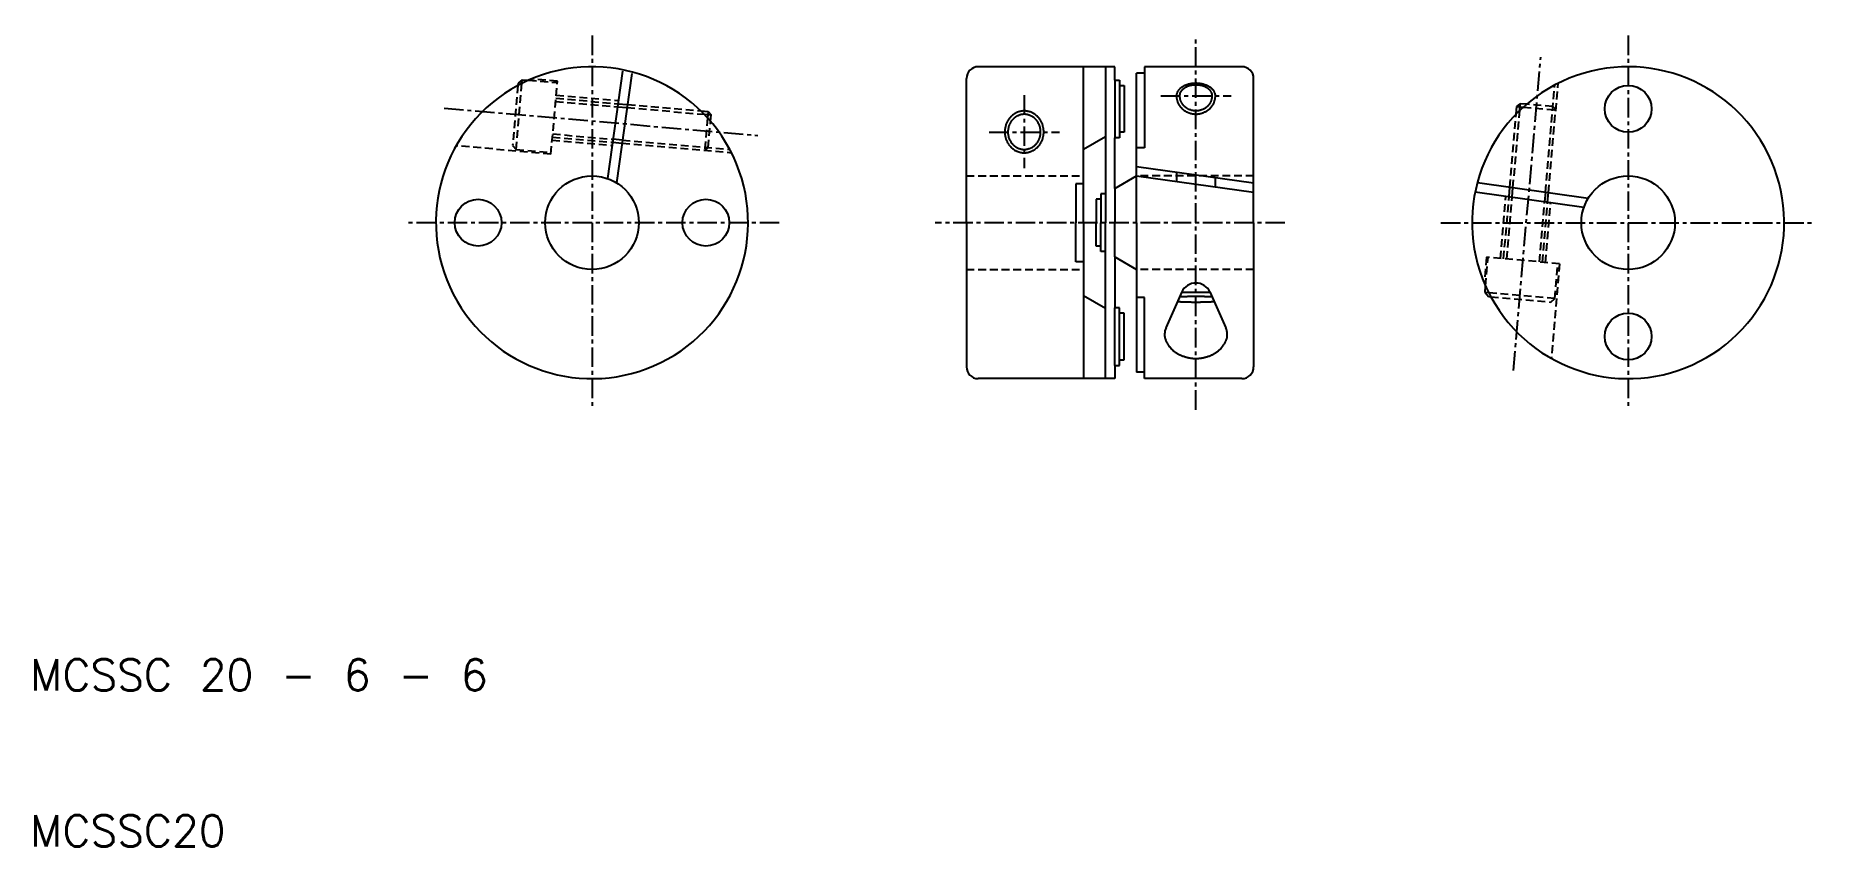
# Model space of a CAD drawing. Extents: x 10 to 124, y 10 to 62.
import ezdxf

# ---------------------------------------------------------------- set-up
doc = ezdxf.new("R2010")
doc.units = 0
doc.linetypes.add('CENTER', pattern=[2, 1.25, -0.25, 0.25, -0.25])
doc.linetypes.add('DASHED', pattern=[0.75, 0.5, -0.25])
doc.layers.get('0').update_dxf_attribs({"linetype": 'CONTINUOUS'})
doc.layers.add('CENTER', color=1, linetype='CENTER')
doc.styles.get("Standard").update_dxf_attribs({"font": 'txt.shx', "width": 0.7, "bigfont": 'bigfont.shx'})

msp = doc.modelspace()

# ---------------------------------------------------------------- linework, layer by layer
at = {"color": 7, "linetype": 'CONTINUOUS'}
for p, q in [((47.95, 59.71), (46.99, 52.83)), ((48.55, 59.56), (47.57, 52.56)), ((78.9, 60), (70.75, 60)), ((77.5, 54.66), (77.5, 60)), ((78.9, 60), (78.9, 50)), ((79.5, 60), (78.9, 60)), ((79.5, 59.15), (79.5, 60)), ((80.9, 53.01), (80.9, 59.58)), ((81.4, 59.58), (80.9, 59.58)), ((87.65, 60), (81.4, 60)), ((81.4, 60), (81.4, 59.58)), ((81.4, 59.58), (81.4, 54.8)), ((41.26, 58.95), (41.25, 58.8)), ((41.53, 59.17), (41.26, 58.95)), ((41.51, 58.95), (41.53, 59.17)), ((41.53, 59.17), (41.94, 59.14)), ((70, 50), (70, 59.25)), ((79.5, 59.15), (79.5, 55.45)), ((79.5, 59.15), (79.8, 59.15)), ((79.8, 59.15), (79.8, 58.8)), ((79.8, 58.8), (80.1, 58.8)), ((79.8, 58.8), (79.8, 55.8)), ((80.1, 58.8), (80.1, 55.8)), ((88.4, 50), (88.4, 59.25)), ((47.66, 57.63), (48.28, 57.58)), ((52.97, 57.17), (53.45, 57.13)), ((53.45, 57.13), (53.41, 56.71)), ((53.45, 57.13), (53.63, 56.91)), ((105.23, 56.97), (105.27, 57.45)), ((105.27, 57.45), (105.49, 57.63)), ((105.27, 57.45), (105.69, 57.41)), ((105.9, 57.6), (105.49, 57.63)), ((53.6, 56.5), (53.63, 56.91)), ((47.31, 55.16), (47.93, 55.1)), ((78.9, 55.5), (77.5, 54.69)), ((79.8, 55.45), (79.5, 55.45)), ((79.5, 52.2), (79.5, 55.45)), ((79.8, 55.8), (79.8, 55.45)), ((80.1, 55.8), (79.8, 55.8)), ((81.4, 54.8), (80.9, 54.8)), ((77.5, 50), (77.5, 54.66)), ((80.9, 53.61), (88.4, 52.55)), ((77, 52.5), (77, 50)), ((77.5, 52.5), (77, 52.5)), ((79.5, 52.2), (80.9, 53.01)), ((80.9, 53.01), (88.4, 51.95)), ((80.9, 50), (80.9, 53.01)), ((83.45, 53.25), (83.45, 52.65)), ((85.95, 52.3), (85.95, 52.9)), ((102.74, 52.57), (109.84, 51.57)), ((78.3, 51.5), (78.3, 50)), ((78.6, 51.5), (78.3, 51.5)), ((78.6, 51.85), (78.6, 50)), ((78.9, 51.85), (78.6, 51.85)), ((79.5, 52.2), (79.5, 50)), ((102.6, 51.97), (109.57, 50.99)), ((104.77, 51.66), (104.82, 52.28)), ((107.24, 51.31), (107.3, 51.93)), ((70, 50), (70, 40.75)), ((77, 47.5), (77, 50)), ((77.5, 50), (77.5, 45.34)), ((78.3, 48.5), (78.3, 50)), ((78.6, 48.15), (78.6, 50)), ((78.9, 40), (78.9, 50)), ((79.5, 47.8), (79.5, 50)), ((80.9, 50), (80.9, 46.99)), ((88.4, 50), (88.4, 40.75)), ((78.6, 48.5), (78.3, 48.5)), ((78.9, 48.15), (78.6, 48.15)), ((77.5, 47.5), (77, 47.5)), ((79.5, 47.8), (80.9, 46.99)), ((79.5, 47.8), (79.5, 44.55)), ((80.9, 46.99), (80.9, 40.42)), ((103.23, 45.53), (103.26, 45.94)), ((77.5, 45.34), (77.5, 40)), ((78.9, 44.5), (77.5, 45.31)), ((79.5, 40.85), (79.5, 44.55)), ((79.8, 44.55), (79.5, 44.55)), ((79.8, 44.2), (79.8, 44.55)), ((81.4, 45.2), (80.9, 45.2)), ((81.4, 40.42), (81.4, 45.2)), ((83.8, 45.56), (82.78, 43.26)), ((85.6, 45.56), (86.62, 43.26)), ((103.45, 45.51), (103.23, 45.53)), ((103.23, 45.53), (103.45, 45.26)), ((103.45, 45.26), (103.6, 45.25)), ((79.8, 41.2), (79.8, 44.2)), ((80.1, 44.2), (79.8, 44.2)), ((80.1, 41.2), (80.1, 44.2)), ((79.8, 40.85), (79.8, 41.2)), ((79.8, 41.2), (80.1, 41.2)), ((78.9, 40), (70.75, 40)), ((79.5, 40), (78.9, 40)), ((79.5, 40.85), (79.5, 40)), ((79.5, 40.85), (79.8, 40.85)), ((81.4, 40.42), (80.9, 40.42)), ((81.4, 40), (81.4, 40.42)), ((87.65, 40), (81.4, 40))]:
    msp.add_line(p, q, dxfattribs=at)
at = {"color": 3, "linetype": 'DASHED'}
for p, q in [((41.25, 58.8), (40.91, 54.96)), ((41.14, 54.69), (41.51, 58.95)), ((41.94, 59.14), (43.77, 58.98)), ((43.78, 59.08), (42.13, 59.22)), ((43.37, 54.4), (43.78, 59.08)), ((43.7, 58.18), (47.69, 57.83)), ((107.1, 51.95), (107.7, 58.83)), ((107.3, 51.93), (107.91, 58.94)), ((43.67, 57.78), (47.64, 57.44)), ((43.69, 57.98), (47.66, 57.63)), ((48.25, 57.38), (53.19, 56.95)), ((48.28, 57.58), (52.97, 57.17)), ((105.02, 52.25), (105.45, 57.19)), ((105.69, 57.41), (107.76, 57.23)), ((107.58, 57.45), (105.9, 57.6)), ((107.58, 57.45), (107.76, 57.23)), ((53.41, 56.71), (53.23, 54.64)), ((53.45, 54.82), (53.6, 56.5)), ((104.82, 52.28), (105.23, 56.97)), ((43.37, 54.4), (37.3, 54.93)), ((40.91, 54.96), (41.14, 54.69)), ((43.45, 55.29), (47.29, 54.96)), ((43.47, 55.49), (47.31, 55.16)), ((43.49, 55.69), (47.34, 55.35)), ((47.93, 55.1), (54.94, 54.49)), ((47.95, 55.3), (54.83, 54.7)), ((53.45, 54.82), (53.23, 54.64)), ((41.14, 54.69), (43.38, 54.5)), ((70, 53), (77.5, 53)), ((88.4, 53), (80.9, 53)), ((104.22, 47.7), (104.57, 51.69)), ((104.42, 47.69), (104.77, 51.66)), ((104.62, 47.67), (104.96, 51.64)), ((106.71, 47.49), (107.05, 51.34)), ((106.91, 47.47), (107.24, 51.31)), ((107.11, 47.45), (107.44, 51.29)), ((70, 47), (77.5, 47)), ((88.4, 47), (80.9, 47)), ((103.32, 47.78), (103.18, 46.13)), ((103.26, 45.94), (103.42, 47.77)), ((108, 47.37), (103.32, 47.78)), ((108, 47.37), (107.47, 41.3)), ((107.71, 45.14), (107.9, 47.38)), ((107.71, 45.14), (103.45, 45.51)), ((103.6, 45.25), (107.44, 44.91)), ((107.44, 44.91), (107.71, 45.14))]:
    msp.add_line(p, q, dxfattribs=at)
at = {"color": 3, "linetype": 'CONTINUOUS'}
for p, q in [((47.64, 57.44), (48.25, 57.38)), ((105.45, 57.19), (105.49, 57.63)), ((53.19, 56.95), (53.63, 56.91)), ((47.95, 55.3), (47.34, 55.35)), ((104.96, 51.64), (105.02, 52.25)), ((107.1, 51.95), (107.05, 51.34))]:
    msp.add_line(p, q, dxfattribs=at)
for points in [[(85.95, 58.14, 0), (85.95, 58.16, 0), (85.95, 58.18, 0), (85.95, 58.2, 0), (85.94, 58.22, 0), (85.94, 58.23, 0), (85.94, 58.25, 0), (85.93, 58.27, 0), (85.93, 58.29, 0), (85.92, 58.31, 0), (85.91, 58.33, 0), (85.9, 58.35, 0), (85.9, 58.37, 0), (85.89, 58.39, 0), (85.88, 58.41, 0), (85.87, 58.42, 0), (85.86, 58.44, 0), (85.84, 58.46, 0), (85.83, 58.48, 0), (85.82, 58.5, 0), (85.8, 58.51, 0), (85.79, 58.53, 0), (85.77, 58.55, 0), (85.76, 58.56, 0), (85.74, 58.58, 0), (85.72, 58.6, 0), (85.7, 58.61, 0), (85.69, 58.63, 0), (85.67, 58.64, 0), (85.65, 58.66, 0), (85.63, 58.67, 0), (85.61, 58.69, 0), (85.58, 58.7, 0), (85.56, 58.72, 0), (85.54, 58.73, 0), (85.52, 58.74, 0), (85.49, 58.75, 0), (85.47, 58.77, 0), (85.44, 58.78, 0), (85.42, 58.79, 0), (85.39, 58.8, 0), (85.37, 58.81, 0), (85.34, 58.82, 0), (85.32, 58.83, 0), (85.29, 58.84, 0), (85.26, 58.85, 0), (85.23, 58.86, 0), (85.21, 58.87, 0), (85.18, 58.88, 0), (85.15, 58.88, 0), (85.12, 58.89, 0), (85.09, 58.9, 0), (85.06, 58.9, 0), (85.03, 58.91, 0), (85, 58.91, 0), (84.97, 58.92, 0), (84.94, 58.92, 0), (84.91, 58.92, 0), (84.88, 58.93, 0), (84.85, 58.93, 0), (84.82, 58.93, 0), (84.79, 58.93, 0), (84.76, 58.94, 0), (84.73, 58.94, 0), (84.7, 58.94, 0), (84.67, 58.94, 0), (84.64, 58.94, 0), (84.61, 58.93, 0), (84.58, 58.93, 0), (84.55, 58.93, 0), (84.52, 58.93, 0), (84.49, 58.92, 0), (84.46, 58.92, 0), (84.43, 58.92, 0), (84.4, 58.91, 0), (84.37, 58.91, 0), (84.34, 58.9, 0), (84.31, 58.9, 0), (84.28, 58.89, 0), (84.25, 58.88, 0), (84.22, 58.88, 0), (84.19, 58.87, 0), (84.17, 58.86, 0), (84.14, 58.85, 0), (84.11, 58.84, 0), (84.08, 58.83, 0), (84.06, 58.82, 0), (84.03, 58.81, 0), (84.01, 58.8, 0), (83.98, 58.79, 0), (83.95, 58.78, 0), (83.93, 58.77, 0), (83.91, 58.75, 0), (83.88, 58.74, 0), (83.86, 58.73, 0), (83.84, 58.72, 0), (83.82, 58.7, 0), (83.8, 58.69, 0), (83.77, 58.67, 0), (83.75, 58.66, 0), (83.73, 58.64, 0), (83.71, 58.63, 0), (83.7, 58.61, 0), (83.68, 58.6, 0), (83.66, 58.58, 0), (83.64, 58.56, 0), (83.63, 58.55, 0), (83.61, 58.53, 0), (83.6, 58.51, 0), (83.58, 58.5, 0), (83.57, 58.48, 0), (83.56, 58.46, 0), (83.55, 58.44, 0), (83.53, 58.42, 0), (83.52, 58.41, 0), (83.51, 58.39, 0), (83.5, 58.37, 0), (83.5, 58.35, 0), (83.49, 58.33, 0), (83.48, 58.31, 0), (83.47, 58.29, 0), (83.47, 58.27, 0), (83.46, 58.25, 0), (83.46, 58.23, 0), (83.46, 58.22, 0), (83.45, 58.2, 0), (83.45, 58.18, 0), (83.45, 58.16, 0), (83.45, 58.14, 0)], [(74.95, 55.81, 0), (74.95, 55.85, 0), (74.95, 55.88, 0), (74.95, 55.91, 0), (74.94, 55.95, 0), (74.94, 55.98, 0), (74.94, 56.01, 0), (74.93, 56.04, 0), (74.93, 56.08, 0), (74.92, 56.11, 0), (74.91, 56.14, 0), (74.9, 56.17, 0), (74.9, 56.21, 0), (74.89, 56.24, 0), (74.88, 56.27, 0), (74.87, 56.3, 0), (74.86, 56.33, 0), (74.84, 56.36, 0), (74.83, 56.39, 0), (74.82, 56.42, 0), (74.8, 56.45, 0), (74.79, 56.48, 0), (74.77, 56.51, 0), (74.76, 56.54, 0), (74.74, 56.57, 0), (74.72, 56.59, 0), (74.7, 56.62, 0), (74.69, 56.65, 0), (74.67, 56.67, 0), (74.65, 56.7, 0), (74.63, 56.72, 0), (74.61, 56.75, 0), (74.58, 56.77, 0), (74.56, 56.8, 0), (74.54, 56.82, 0), (74.52, 56.84, 0), (74.49, 56.86, 0), (74.47, 56.88, 0), (74.44, 56.9, 0), (74.42, 56.92, 0), (74.39, 56.94, 0), (74.37, 56.96, 0), (74.34, 56.98, 0), (74.32, 56.99, 0), (74.29, 57.01, 0), (74.26, 57.02, 0), (74.23, 57.04, 0), (74.21, 57.05, 0), (74.18, 57.07, 0), (74.15, 57.08, 0), (74.12, 57.09, 0), (74.09, 57.1, 0), (74.06, 57.11, 0), (74.03, 57.12, 0), (74, 57.13, 0), (73.97, 57.14, 0), (73.94, 57.14, 0), (73.91, 57.15, 0), (73.88, 57.16, 0), (73.85, 57.16, 0), (73.82, 57.16, 0), (73.79, 57.17, 0), (73.76, 57.17, 0), (73.73, 57.17, 0), (73.7, 57.17, 0), (73.67, 57.17, 0), (73.64, 57.17, 0), (73.61, 57.17, 0), (73.58, 57.16, 0), (73.55, 57.16, 0), (73.52, 57.16, 0), (73.49, 57.15, 0), (73.46, 57.14, 0), (73.43, 57.14, 0), (73.4, 57.13, 0), (73.37, 57.12, 0), (73.34, 57.11, 0), (73.31, 57.1, 0), (73.28, 57.09, 0), (73.25, 57.08, 0), (73.22, 57.07, 0), (73.19, 57.05, 0), (73.17, 57.04, 0), (73.14, 57.02, 0), (73.11, 57.01, 0), (73.08, 56.99, 0), (73.06, 56.98, 0), (73.03, 56.96, 0), (73.01, 56.94, 0), (72.98, 56.92, 0), (72.95, 56.9, 0), (72.93, 56.88, 0), (72.91, 56.86, 0), (72.88, 56.84, 0), (72.86, 56.82, 0), (72.84, 56.8, 0), (72.82, 56.77, 0), (72.8, 56.75, 0), (72.77, 56.72, 0), (72.75, 56.7, 0), (72.73, 56.67, 0), (72.71, 56.65, 0), (72.7, 56.62, 0), (72.68, 56.59, 0), (72.66, 56.57, 0), (72.64, 56.54, 0), (72.63, 56.51, 0), (72.61, 56.48, 0), (72.6, 56.45, 0), (72.58, 56.42, 0), (72.57, 56.39, 0), (72.56, 56.36, 0), (72.55, 56.33, 0), (72.53, 56.3, 0), (72.52, 56.27, 0), (72.51, 56.24, 0), (72.5, 56.21, 0), (72.5, 56.17, 0), (72.49, 56.14, 0), (72.48, 56.11, 0), (72.47, 56.08, 0), (72.47, 56.04, 0), (72.46, 56.01, 0), (72.46, 55.98, 0), (72.46, 55.95, 0), (72.45, 55.91, 0), (72.45, 55.88, 0), (72.45, 55.85, 0), (72.45, 55.81, 0)], [(83.45, 58.14, 0), (83.45, 58.11, 0), (83.45, 58.08, 0), (83.45, 58.05, 0), (83.46, 58.02, 0), (83.46, 57.99, 0), (83.46, 57.97, 0), (83.47, 57.94, 0), (83.47, 57.91, 0), (83.48, 57.88, 0), (83.49, 57.85, 0), (83.5, 57.83, 0), (83.5, 57.8, 0), (83.51, 57.77, 0), (83.52, 57.74, 0), (83.53, 57.72, 0), (83.55, 57.69, 0), (83.56, 57.66, 0), (83.57, 57.64, 0), (83.58, 57.61, 0), (83.6, 57.59, 0), (83.61, 57.56, 0), (83.63, 57.54, 0), (83.64, 57.51, 0), (83.66, 57.49, 0), (83.68, 57.47, 0), (83.7, 57.44, 0), (83.71, 57.42, 0), (83.73, 57.4, 0), (83.75, 57.38, 0), (83.77, 57.35, 0), (83.8, 57.33, 0), (83.82, 57.31, 0), (83.84, 57.29, 0), (83.86, 57.27, 0), (83.88, 57.25, 0), (83.91, 57.24, 0), (83.93, 57.22, 0), (83.95, 57.2, 0), (83.98, 57.18, 0), (84.01, 57.17, 0), (84.03, 57.15, 0), (84.06, 57.14, 0), (84.08, 57.12, 0), (84.11, 57.11, 0), (84.14, 57.1, 0), (84.17, 57.08, 0), (84.19, 57.07, 0), (84.22, 57.06, 0), (84.25, 57.05, 0), (84.28, 57.04, 0), (84.31, 57.03, 0), (84.34, 57.02, 0), (84.37, 57.01, 0), (84.4, 57.01, 0), (84.43, 57, 0), (84.46, 56.99, 0), (84.49, 56.99, 0), (84.52, 56.98, 0), (84.55, 56.98, 0), (84.58, 56.98, 0), (84.61, 56.97, 0), (84.64, 56.97, 0), (84.67, 56.97, 0), (84.7, 56.97, 0), (84.73, 56.97, 0), (84.76, 56.97, 0), (84.79, 56.97, 0), (84.82, 56.98, 0), (84.85, 56.98, 0), (84.88, 56.98, 0), (84.91, 56.99, 0), (84.94, 56.99, 0), (84.97, 57, 0), (85, 57.01, 0), (85.03, 57.01, 0), (85.06, 57.02, 0), (85.09, 57.03, 0), (85.12, 57.04, 0), (85.15, 57.05, 0), (85.18, 57.06, 0), (85.21, 57.07, 0), (85.23, 57.08, 0), (85.26, 57.1, 0), (85.29, 57.11, 0), (85.32, 57.12, 0), (85.34, 57.14, 0), (85.37, 57.15, 0), (85.39, 57.17, 0), (85.42, 57.18, 0), (85.44, 57.2, 0), (85.47, 57.22, 0), (85.49, 57.24, 0), (85.52, 57.25, 0), (85.54, 57.27, 0), (85.56, 57.29, 0), (85.58, 57.31, 0), (85.61, 57.33, 0), (85.63, 57.35, 0), (85.65, 57.38, 0), (85.67, 57.4, 0), (85.69, 57.42, 0), (85.7, 57.44, 0), (85.72, 57.47, 0), (85.74, 57.49, 0), (85.76, 57.51, 0), (85.77, 57.54, 0), (85.79, 57.56, 0), (85.8, 57.59, 0), (85.82, 57.61, 0), (85.83, 57.64, 0), (85.84, 57.66, 0), (85.86, 57.69, 0), (85.87, 57.72, 0), (85.88, 57.74, 0), (85.89, 57.77, 0), (85.9, 57.8, 0), (85.9, 57.83, 0), (85.91, 57.85, 0), (85.92, 57.88, 0), (85.93, 57.91, 0), (85.93, 57.94, 0), (85.94, 57.97, 0), (85.94, 57.99, 0), (85.94, 58.02, 0), (85.95, 58.05, 0), (85.95, 58.08, 0), (85.95, 58.11, 0), (85.95, 58.14, 0)], [(72.45, 55.81, 0), (72.45, 55.78, 0), (72.45, 55.75, 0), (72.45, 55.72, 0), (72.46, 55.68, 0), (72.46, 55.65, 0), (72.46, 55.62, 0), (72.47, 55.59, 0), (72.47, 55.55, 0), (72.48, 55.52, 0), (72.49, 55.49, 0), (72.5, 55.46, 0), (72.5, 55.43, 0), (72.51, 55.4, 0), (72.52, 55.37, 0), (72.53, 55.34, 0), (72.55, 55.31, 0), (72.56, 55.28, 0), (72.57, 55.25, 0), (72.58, 55.22, 0), (72.6, 55.19, 0), (72.61, 55.16, 0), (72.63, 55.13, 0), (72.64, 55.1, 0), (72.66, 55.08, 0), (72.68, 55.05, 0), (72.7, 55.02, 0), (72.71, 55, 0), (72.73, 54.97, 0), (72.75, 54.95, 0), (72.77, 54.92, 0), (72.8, 54.9, 0), (72.82, 54.88, 0), (72.84, 54.85, 0), (72.86, 54.83, 0), (72.88, 54.81, 0), (72.91, 54.79, 0), (72.93, 54.77, 0), (72.95, 54.75, 0), (72.98, 54.73, 0), (73.01, 54.71, 0), (73.03, 54.69, 0), (73.06, 54.68, 0), (73.08, 54.66, 0), (73.11, 54.64, 0), (73.14, 54.63, 0), (73.17, 54.62, 0), (73.19, 54.6, 0), (73.22, 54.59, 0), (73.25, 54.58, 0), (73.28, 54.57, 0), (73.31, 54.56, 0), (73.34, 54.55, 0), (73.37, 54.54, 0), (73.4, 54.53, 0), (73.43, 54.52, 0), (73.46, 54.51, 0), (73.49, 54.51, 0), (73.52, 54.5, 0), (73.55, 54.5, 0), (73.58, 54.49, 0), (73.61, 54.49, 0), (73.64, 54.49, 0), (73.67, 54.49, 0), (73.7, 54.49, 0), (73.73, 54.49, 0), (73.76, 54.49, 0), (73.79, 54.49, 0), (73.82, 54.49, 0), (73.85, 54.5, 0), (73.88, 54.5, 0), (73.91, 54.51, 0), (73.94, 54.51, 0), (73.97, 54.52, 0), (74, 54.53, 0), (74.03, 54.54, 0), (74.06, 54.55, 0), (74.09, 54.56, 0), (74.12, 54.57, 0), (74.15, 54.58, 0), (74.18, 54.59, 0), (74.21, 54.6, 0), (74.23, 54.62, 0), (74.26, 54.63, 0), (74.29, 54.64, 0), (74.32, 54.66, 0), (74.34, 54.68, 0), (74.37, 54.69, 0), (74.39, 54.71, 0), (74.42, 54.73, 0), (74.44, 54.75, 0), (74.47, 54.77, 0), (74.49, 54.79, 0), (74.52, 54.81, 0), (74.54, 54.83, 0), (74.56, 54.85, 0), (74.58, 54.88, 0), (74.61, 54.9, 0), (74.63, 54.92, 0), (74.65, 54.95, 0), (74.67, 54.97, 0), (74.69, 55, 0), (74.7, 55.02, 0), (74.72, 55.05, 0), (74.74, 55.08, 0), (74.76, 55.1, 0), (74.77, 55.13, 0), (74.79, 55.16, 0), (74.8, 55.19, 0), (74.82, 55.22, 0), (74.83, 55.25, 0), (74.84, 55.28, 0), (74.86, 55.31, 0), (74.87, 55.34, 0), (74.88, 55.37, 0), (74.89, 55.4, 0), (74.9, 55.43, 0), (74.9, 55.46, 0), (74.91, 55.49, 0), (74.92, 55.52, 0), (74.93, 55.55, 0), (74.93, 55.59, 0), (74.94, 55.62, 0), (74.94, 55.65, 0), (74.94, 55.68, 0), (74.95, 55.72, 0), (74.95, 55.75, 0), (74.95, 55.78, 0), (74.95, 55.81, 0)]]:
    msp.add_polyline3d(points, dxfattribs=at)
at = {"color": 7, "linetype": 'CONTINUOUS'}
for points in [[(85.75, 58.14, 0), (85.75, 58.15, 0), (85.75, 58.17, 0), (85.75, 58.19, 0), (85.75, 58.2, 0), (85.74, 58.22, 0), (85.74, 58.24, 0), (85.74, 58.26, 0), (85.73, 58.27, 0), (85.72, 58.29, 0), (85.72, 58.3, 0), (85.71, 58.32, 0), (85.7, 58.34, 0), (85.7, 58.35, 0), (85.69, 58.37, 0), (85.68, 58.39, 0), (85.67, 58.4, 0), (85.66, 58.42, 0), (85.65, 58.43, 0), (85.64, 58.45, 0), (85.63, 58.46, 0), (85.61, 58.48, 0), (85.6, 58.49, 0), (85.59, 58.51, 0), (85.57, 58.52, 0), (85.56, 58.53, 0), (85.54, 58.55, 0), (85.53, 58.56, 0), (85.51, 58.58, 0), (85.5, 58.59, 0), (85.48, 58.6, 0), (85.46, 58.61, 0), (85.44, 58.63, 0), (85.42, 58.64, 0), (85.4, 58.65, 0), (85.39, 58.66, 0), (85.37, 58.67, 0), (85.35, 58.68, 0), (85.32, 58.69, 0), (85.31, 58.7, 0), (85.28, 58.71, 0), (85.26, 58.72, 0), (85.24, 58.73, 0), (85.22, 58.74, 0), (85.19, 58.75, 0), (85.17, 58.75, 0), (85.15, 58.76, 0), (85.13, 58.77, 0), (85.1, 58.77, 0), (85.08, 58.78, 0), (85.05, 58.79, 0), (85.03, 58.79, 0), (85, 58.8, 0), (84.98, 58.8, 0), (84.95, 58.81, 0), (84.93, 58.81, 0), (84.9, 58.81, 0), (84.88, 58.82, 0), (84.85, 58.82, 0), (84.83, 58.82, 0), (84.8, 58.82, 0), (84.78, 58.83, 0), (84.75, 58.83, 0), (84.73, 58.83, 0), (84.7, 58.83, 0), (84.67, 58.83, 0), (84.65, 58.83, 0), (84.62, 58.83, 0), (84.6, 58.82, 0), (84.57, 58.82, 0), (84.55, 58.82, 0), (84.52, 58.82, 0), (84.5, 58.81, 0), (84.47, 58.81, 0), (84.44, 58.81, 0), (84.42, 58.8, 0), (84.39, 58.8, 0), (84.37, 58.79, 0), (84.35, 58.79, 0), (84.32, 58.78, 0), (84.3, 58.77, 0), (84.27, 58.77, 0), (84.25, 58.76, 0), (84.23, 58.75, 0), (84.2, 58.75, 0), (84.18, 58.74, 0), (84.16, 58.73, 0), (84.14, 58.72, 0), (84.12, 58.71, 0), (84.1, 58.7, 0), (84.07, 58.69, 0), (84.05, 58.68, 0), (84.03, 58.67, 0), (84.01, 58.66, 0), (84, 58.65, 0), (83.98, 58.64, 0), (83.96, 58.63, 0), (83.94, 58.61, 0), (83.92, 58.6, 0), (83.9, 58.59, 0), (83.89, 58.58, 0), (83.87, 58.56, 0), (83.86, 58.55, 0), (83.84, 58.53, 0), (83.83, 58.52, 0), (83.81, 58.51, 0), (83.8, 58.49, 0), (83.79, 58.48, 0), (83.77, 58.46, 0), (83.76, 58.45, 0), (83.75, 58.43, 0), (83.74, 58.42, 0), (83.73, 58.4, 0), (83.72, 58.39, 0), (83.71, 58.37, 0), (83.7, 58.35, 0), (83.69, 58.34, 0), (83.69, 58.32, 0), (83.68, 58.3, 0), (83.68, 58.29, 0), (83.67, 58.27, 0), (83.67, 58.26, 0), (83.66, 58.24, 0), (83.66, 58.22, 0), (83.65, 58.2, 0), (83.65, 58.19, 0), (83.65, 58.17, 0), (83.65, 58.15, 0), (83.65, 58.14, 0)], [(83.65, 58.14, 0), (83.65, 58.11, 0), (83.65, 58.09, 0), (83.65, 58.07, 0), (83.65, 58.04, 0), (83.66, 58.02, 0), (83.66, 58, 0), (83.67, 57.98, 0), (83.67, 57.95, 0), (83.68, 57.93, 0), (83.68, 57.91, 0), (83.69, 57.88, 0), (83.69, 57.86, 0), (83.7, 57.84, 0), (83.71, 57.82, 0), (83.72, 57.8, 0), (83.73, 57.77, 0), (83.74, 57.75, 0), (83.75, 57.73, 0), (83.76, 57.71, 0), (83.77, 57.69, 0), (83.79, 57.67, 0), (83.8, 57.65, 0), (83.81, 57.63, 0), (83.83, 57.61, 0), (83.84, 57.59, 0), (83.86, 57.57, 0), (83.87, 57.55, 0), (83.89, 57.54, 0), (83.9, 57.52, 0), (83.92, 57.5, 0), (83.94, 57.48, 0), (83.96, 57.47, 0), (83.98, 57.45, 0), (84, 57.44, 0), (84.01, 57.42, 0), (84.03, 57.41, 0), (84.05, 57.39, 0), (84.07, 57.38, 0), (84.1, 57.36, 0), (84.12, 57.35, 0), (84.14, 57.34, 0), (84.16, 57.33, 0), (84.18, 57.31, 0), (84.2, 57.3, 0), (84.23, 57.29, 0), (84.25, 57.28, 0), (84.27, 57.27, 0), (84.3, 57.26, 0), (84.32, 57.25, 0), (84.35, 57.25, 0), (84.37, 57.24, 0), (84.39, 57.23, 0), (84.42, 57.22, 0), (84.44, 57.22, 0), (84.47, 57.21, 0), (84.5, 57.21, 0), (84.52, 57.2, 0), (84.55, 57.2, 0), (84.57, 57.2, 0), (84.6, 57.19, 0), (84.62, 57.19, 0), (84.65, 57.19, 0), (84.67, 57.19, 0), (84.7, 57.19, 0), (84.73, 57.19, 0), (84.75, 57.19, 0), (84.78, 57.19, 0), (84.8, 57.19, 0), (84.83, 57.2, 0), (84.85, 57.2, 0), (84.88, 57.2, 0), (84.9, 57.21, 0), (84.93, 57.21, 0), (84.95, 57.22, 0), (84.98, 57.22, 0), (85, 57.23, 0), (85.03, 57.24, 0), (85.05, 57.25, 0), (85.08, 57.25, 0), (85.1, 57.26, 0), (85.13, 57.27, 0), (85.15, 57.28, 0), (85.17, 57.29, 0), (85.19, 57.3, 0), (85.22, 57.31, 0), (85.24, 57.33, 0), (85.26, 57.34, 0), (85.28, 57.35, 0), (85.31, 57.36, 0), (85.32, 57.38, 0), (85.35, 57.39, 0), (85.37, 57.41, 0), (85.39, 57.42, 0), (85.4, 57.44, 0), (85.42, 57.45, 0), (85.44, 57.47, 0), (85.46, 57.48, 0), (85.48, 57.5, 0), (85.5, 57.52, 0), (85.51, 57.54, 0), (85.53, 57.55, 0), (85.54, 57.57, 0), (85.56, 57.59, 0), (85.57, 57.61, 0), (85.59, 57.63, 0), (85.6, 57.65, 0), (85.61, 57.67, 0), (85.63, 57.69, 0), (85.64, 57.71, 0), (85.65, 57.73, 0), (85.66, 57.75, 0), (85.67, 57.77, 0), (85.68, 57.8, 0), (85.69, 57.82, 0), (85.7, 57.84, 0), (85.7, 57.86, 0), (85.71, 57.88, 0), (85.72, 57.91, 0), (85.72, 57.93, 0), (85.73, 57.95, 0), (85.74, 57.98, 0), (85.74, 58, 0), (85.74, 58.02, 0), (85.75, 58.04, 0), (85.75, 58.07, 0), (85.75, 58.09, 0), (85.75, 58.11, 0), (85.75, 58.14, 0)], [(74.75, 55.81, 0), (74.75, 55.84, 0), (74.75, 55.87, 0), (74.75, 55.9, 0), (74.75, 55.92, 0), (74.74, 55.95, 0), (74.74, 55.98, 0), (74.74, 56.01, 0), (74.73, 56.03, 0), (74.72, 56.06, 0), (74.72, 56.09, 0), (74.71, 56.12, 0), (74.7, 56.14, 0), (74.7, 56.17, 0), (74.69, 56.2, 0), (74.68, 56.22, 0), (74.67, 56.25, 0), (74.66, 56.27, 0), (74.65, 56.3, 0), (74.64, 56.32, 0), (74.63, 56.35, 0), (74.61, 56.37, 0), (74.6, 56.4, 0), (74.59, 56.42, 0), (74.57, 56.44, 0), (74.56, 56.47, 0), (74.54, 56.49, 0), (74.53, 56.51, 0), (74.51, 56.53, 0), (74.5, 56.56, 0), (74.48, 56.58, 0), (74.46, 56.6, 0), (74.44, 56.62, 0), (74.42, 56.64, 0), (74.4, 56.66, 0), (74.39, 56.67, 0), (74.37, 56.69, 0), (74.35, 56.71, 0), (74.33, 56.73, 0), (74.31, 56.74, 0), (74.28, 56.76, 0), (74.26, 56.77, 0), (74.24, 56.79, 0), (74.22, 56.8, 0), (74.19, 56.82, 0), (74.17, 56.83, 0), (74.15, 56.84, 0), (74.13, 56.85, 0), (74.1, 56.86, 0), (74.08, 56.87, 0), (74.05, 56.88, 0), (74.03, 56.89, 0), (74, 56.9, 0), (73.98, 56.91, 0), (73.95, 56.92, 0), (73.93, 56.92, 0), (73.9, 56.93, 0), (73.88, 56.93, 0), (73.85, 56.94, 0), (73.83, 56.94, 0), (73.8, 56.94, 0), (73.78, 56.95, 0), (73.75, 56.95, 0), (73.73, 56.95, 0), (73.7, 56.95, 0), (73.67, 56.95, 0), (73.65, 56.95, 0), (73.62, 56.95, 0), (73.6, 56.94, 0), (73.57, 56.94, 0), (73.55, 56.94, 0), (73.52, 56.93, 0), (73.5, 56.93, 0), (73.47, 56.92, 0), (73.44, 56.92, 0), (73.42, 56.91, 0), (73.39, 56.9, 0), (73.37, 56.89, 0), (73.35, 56.88, 0), (73.32, 56.87, 0), (73.3, 56.86, 0), (73.27, 56.85, 0), (73.25, 56.84, 0), (73.23, 56.83, 0), (73.2, 56.82, 0), (73.18, 56.8, 0), (73.16, 56.79, 0), (73.14, 56.77, 0), (73.12, 56.76, 0), (73.1, 56.74, 0), (73.08, 56.73, 0), (73.05, 56.71, 0), (73.03, 56.69, 0), (73.01, 56.67, 0), (73, 56.66, 0), (72.98, 56.64, 0), (72.96, 56.62, 0), (72.94, 56.6, 0), (72.92, 56.58, 0), (72.9, 56.56, 0), (72.89, 56.53, 0), (72.87, 56.51, 0), (72.86, 56.49, 0), (72.84, 56.47, 0), (72.83, 56.44, 0), (72.81, 56.42, 0), (72.8, 56.4, 0), (72.79, 56.37, 0), (72.77, 56.35, 0), (72.76, 56.32, 0), (72.75, 56.3, 0), (72.74, 56.27, 0), (72.73, 56.25, 0), (72.72, 56.22, 0), (72.71, 56.2, 0), (72.7, 56.17, 0), (72.69, 56.14, 0), (72.69, 56.12, 0), (72.68, 56.09, 0), (72.68, 56.06, 0), (72.67, 56.03, 0), (72.67, 56.01, 0), (72.66, 55.98, 0), (72.66, 55.95, 0), (72.65, 55.92, 0), (72.65, 55.9, 0), (72.65, 55.87, 0), (72.65, 55.84, 0), (72.65, 55.81, 0)], [(72.65, 55.81, 0), (72.65, 55.79, 0), (72.65, 55.76, 0), (72.65, 55.73, 0), (72.65, 55.7, 0), (72.66, 55.68, 0), (72.66, 55.65, 0), (72.67, 55.62, 0), (72.67, 55.6, 0), (72.68, 55.57, 0), (72.68, 55.54, 0), (72.69, 55.52, 0), (72.69, 55.49, 0), (72.7, 55.46, 0), (72.71, 55.44, 0), (72.72, 55.41, 0), (72.73, 55.39, 0), (72.74, 55.36, 0), (72.75, 55.34, 0), (72.76, 55.31, 0), (72.77, 55.29, 0), (72.79, 55.26, 0), (72.8, 55.24, 0), (72.81, 55.22, 0), (72.83, 55.19, 0), (72.84, 55.17, 0), (72.86, 55.15, 0), (72.87, 55.13, 0), (72.89, 55.11, 0), (72.9, 55.09, 0), (72.92, 55.06, 0), (72.94, 55.04, 0), (72.96, 55.02, 0), (72.98, 55.01, 0), (73, 54.99, 0), (73.01, 54.97, 0), (73.03, 54.95, 0), (73.05, 54.93, 0), (73.08, 54.92, 0), (73.1, 54.9, 0), (73.12, 54.89, 0), (73.14, 54.87, 0), (73.16, 54.86, 0), (73.18, 54.84, 0), (73.2, 54.83, 0), (73.23, 54.82, 0), (73.25, 54.81, 0), (73.27, 54.79, 0), (73.3, 54.78, 0), (73.32, 54.77, 0), (73.35, 54.76, 0), (73.37, 54.75, 0), (73.39, 54.75, 0), (73.42, 54.74, 0), (73.44, 54.73, 0), (73.47, 54.73, 0), (73.5, 54.72, 0), (73.52, 54.71, 0), (73.55, 54.71, 0), (73.57, 54.71, 0), (73.6, 54.7, 0), (73.62, 54.7, 0), (73.65, 54.7, 0), (73.67, 54.7, 0), (73.7, 54.7, 0), (73.73, 54.7, 0), (73.75, 54.7, 0), (73.78, 54.7, 0), (73.8, 54.7, 0), (73.83, 54.71, 0), (73.85, 54.71, 0), (73.88, 54.71, 0), (73.9, 54.72, 0), (73.93, 54.73, 0), (73.95, 54.73, 0), (73.98, 54.74, 0), (74, 54.75, 0), (74.03, 54.75, 0), (74.05, 54.76, 0), (74.08, 54.77, 0), (74.1, 54.78, 0), (74.13, 54.79, 0), (74.15, 54.81, 0), (74.17, 54.82, 0), (74.19, 54.83, 0), (74.22, 54.84, 0), (74.24, 54.86, 0), (74.26, 54.87, 0), (74.28, 54.89, 0), (74.31, 54.9, 0), (74.33, 54.92, 0), (74.35, 54.93, 0), (74.37, 54.95, 0), (74.39, 54.97, 0), (74.4, 54.99, 0), (74.42, 55.01, 0), (74.44, 55.02, 0), (74.46, 55.04, 0), (74.48, 55.06, 0), (74.5, 55.09, 0), (74.51, 55.11, 0), (74.53, 55.13, 0), (74.54, 55.15, 0), (74.56, 55.17, 0), (74.57, 55.19, 0), (74.59, 55.22, 0), (74.6, 55.24, 0), (74.61, 55.26, 0), (74.63, 55.29, 0), (74.64, 55.31, 0), (74.65, 55.34, 0), (74.66, 55.36, 0), (74.67, 55.39, 0), (74.68, 55.41, 0), (74.69, 55.44, 0), (74.7, 55.46, 0), (74.7, 55.49, 0), (74.71, 55.52, 0), (74.72, 55.54, 0), (74.72, 55.57, 0), (74.73, 55.6, 0), (74.74, 55.62, 0), (74.74, 55.65, 0), (74.74, 55.68, 0), (74.75, 55.7, 0), (74.75, 55.73, 0), (74.75, 55.76, 0), (74.75, 55.79, 0), (74.75, 55.81, 0)], [(83.53, 44.95, 0), (83.55, 44.94, 0), (83.59, 44.94, 0), (83.63, 44.94, 0), (83.67, 44.94, 0), (83.7, 44.94, 0), (83.74, 44.93, 0), (83.78, 44.93, 0), (83.82, 44.93, 0), (83.87, 44.93, 0), (83.91, 44.93, 0), (83.95, 44.93, 0), (83.99, 44.92, 0), (84.03, 44.92, 0), (84.08, 44.92, 0), (84.12, 44.92, 0), (84.16, 44.92, 0), (84.21, 44.92, 0), (84.25, 44.92, 0), (84.3, 44.92, 0), (84.34, 44.92, 0), (84.38, 44.92, 0), (84.43, 44.91, 0), (84.47, 44.91, 0), (84.52, 44.91, 0), (84.56, 44.91, 0), (84.61, 44.91, 0), (84.65, 44.91, 0), (84.7, 44.91, 0), (84.75, 44.91, 0), (84.79, 44.91, 0), (84.84, 44.91, 0), (84.88, 44.91, 0), (84.93, 44.91, 0), (84.97, 44.91, 0), (85.02, 44.92, 0), (85.06, 44.92, 0), (85.11, 44.92, 0), (85.15, 44.92, 0), (85.19, 44.92, 0), (85.24, 44.92, 0), (85.28, 44.92, 0), (85.32, 44.92, 0), (85.37, 44.92, 0), (85.41, 44.92, 0), (85.45, 44.93, 0), (85.49, 44.93, 0), (85.54, 44.93, 0), (85.58, 44.93, 0), (85.62, 44.93, 0), (85.66, 44.93, 0), (85.7, 44.94, 0), (85.74, 44.94, 0), (85.77, 44.94, 0), (85.81, 44.94, 0), (85.85, 44.94, 0), (85.87, 44.95, 0)], [(85.75, 45.24, 0), (85.72, 45.24, 0), (85.68, 45.24, 0), (85.64, 45.24, 0), (85.6, 45.24, 0), (85.56, 45.24, 0), (85.52, 45.25, 0), (85.48, 45.25, 0), (85.44, 45.25, 0), (85.4, 45.25, 0), (85.36, 45.25, 0), (85.31, 45.25, 0), (85.27, 45.25, 0), (85.23, 45.26, 0), (85.19, 45.26, 0), (85.14, 45.26, 0), (85.1, 45.26, 0), (85.06, 45.26, 0), (85.01, 45.26, 0), (84.97, 45.26, 0), (84.92, 45.26, 0), (84.88, 45.26, 0), (84.83, 45.26, 0), (84.79, 45.26, 0), (84.75, 45.26, 0), (84.7, 45.26, 0), (84.65, 45.26, 0), (84.61, 45.26, 0), (84.57, 45.26, 0), (84.52, 45.26, 0), (84.48, 45.26, 0), (84.43, 45.26, 0), (84.39, 45.26, 0), (84.34, 45.26, 0), (84.3, 45.26, 0), (84.26, 45.26, 0), (84.21, 45.26, 0), (84.17, 45.26, 0), (84.13, 45.25, 0), (84.08, 45.25, 0), (84.04, 45.25, 0), (84, 45.25, 0), (83.96, 45.25, 0), (83.92, 45.25, 0), (83.88, 45.25, 0), (83.84, 45.24, 0), (83.8, 45.24, 0), (83.76, 45.24, 0), (83.72, 45.24, 0), (83.68, 45.24, 0), (83.65, 45.24, 0)], [(85.62, 45.52, 0), (85.6, 45.52, 0), (85.55, 45.52, 0), (85.51, 45.52, 0), (85.46, 45.52, 0), (85.42, 45.52, 0), (85.37, 45.52, 0), (85.32, 45.52, 0), (85.28, 45.53, 0), (85.23, 45.53, 0), (85.18, 45.53, 0), (85.13, 45.53, 0), (85.09, 45.53, 0), (85.04, 45.53, 0), (84.99, 45.53, 0), (84.94, 45.53, 0), (84.89, 45.53, 0), (84.85, 45.53, 0), (84.8, 45.53, 0), (84.75, 45.53, 0), (84.7, 45.53, 0), (84.65, 45.53, 0), (84.6, 45.53, 0), (84.56, 45.53, 0), (84.51, 45.53, 0), (84.46, 45.53, 0), (84.41, 45.53, 0), (84.36, 45.53, 0), (84.31, 45.53, 0), (84.27, 45.53, 0), (84.22, 45.53, 0), (84.17, 45.53, 0), (84.12, 45.53, 0), (84.08, 45.52, 0), (84.03, 45.52, 0), (83.99, 45.52, 0), (83.94, 45.52, 0), (83.89, 45.52, 0), (83.85, 45.52, 0), (83.8, 45.52, 0), (83.78, 45.52, 0)], [(82.76, 42.46, 0), (82.77, 42.43, 0), (82.79, 42.4, 0), (82.8, 42.37, 0), (82.82, 42.33, 0), (82.83, 42.3, 0), (82.85, 42.27, 0), (82.87, 42.24, 0), (82.89, 42.21, 0), (82.91, 42.18, 0), (82.93, 42.15, 0), (82.95, 42.12, 0), (82.97, 42.09, 0), (83, 42.06, 0), (83.02, 42.03, 0), (83.04, 42, 0), (83.07, 41.97, 0), (83.09, 41.94, 0), (83.12, 41.92, 0), (83.15, 41.89, 0), (83.17, 41.86, 0), (83.2, 41.84, 0), (83.23, 41.81, 0), (83.26, 41.79, 0), (83.29, 41.76, 0), (83.32, 41.74, 0), (83.35, 41.72, 0), (83.38, 41.7, 0), (83.42, 41.67, 0), (83.45, 41.65, 0), (83.48, 41.63, 0), (83.52, 41.61, 0), (83.55, 41.59, 0), (83.59, 41.57, 0), (83.62, 41.55, 0), (83.66, 41.53, 0), (83.7, 41.52, 0), (83.73, 41.5, 0), (83.77, 41.48, 0), (83.81, 41.47, 0), (83.84, 41.45, 0), (83.88, 41.44, 0), (83.92, 41.43, 0), (83.96, 41.41, 0), (84, 41.4, 0), (84.04, 41.39, 0), (84.08, 41.38, 0), (84.12, 41.37, 0), (84.16, 41.36, 0), (84.2, 41.35, 0), (84.24, 41.34, 0), (84.28, 41.33, 0), (84.32, 41.33, 0), (84.37, 41.32, 0), (84.41, 41.32, 0), (84.45, 41.31, 0), (84.49, 41.31, 0), (84.53, 41.3, 0), (84.57, 41.3, 0), (84.62, 41.3, 0), (84.66, 41.3, 0), (84.7, 41.3, 0), (84.74, 41.3, 0), (84.78, 41.3, 0), (84.83, 41.3, 0), (84.87, 41.3, 0), (84.91, 41.31, 0), (84.95, 41.31, 0), (84.99, 41.32, 0), (85.03, 41.32, 0), (85.08, 41.33, 0), (85.12, 41.33, 0), (85.16, 41.34, 0), (85.2, 41.35, 0), (85.24, 41.36, 0), (85.28, 41.37, 0), (85.32, 41.38, 0), (85.36, 41.39, 0), (85.4, 41.4, 0), (85.44, 41.41, 0), (85.48, 41.43, 0), (85.52, 41.44, 0), (85.56, 41.45, 0), (85.59, 41.47, 0), (85.63, 41.48, 0), (85.67, 41.5, 0), (85.7, 41.52, 0), (85.74, 41.53, 0), (85.78, 41.55, 0), (85.81, 41.57, 0), (85.85, 41.59, 0), (85.88, 41.61, 0), (85.92, 41.63, 0), (85.95, 41.65, 0), (85.98, 41.67, 0), (86.01, 41.7, 0), (86.05, 41.72, 0), (86.08, 41.74, 0), (86.11, 41.76, 0), (86.14, 41.79, 0), (86.17, 41.81, 0), (86.2, 41.84, 0), (86.23, 41.86, 0), (86.25, 41.89, 0), (86.28, 41.92, 0), (86.31, 41.94, 0), (86.33, 41.97, 0), (86.36, 42, 0), (86.38, 42.03, 0), (86.4, 42.06, 0), (86.43, 42.09, 0), (86.45, 42.12, 0), (86.47, 42.15, 0), (86.49, 42.18, 0), (86.51, 42.21, 0), (86.53, 42.24, 0), (86.55, 42.27, 0), (86.57, 42.3, 0), (86.58, 42.33, 0), (86.6, 42.37, 0), (86.62, 42.4, 0), (86.63, 42.43, 0), (86.64, 42.46, 0)]]:
    msp.add_polyline3d(points, dxfattribs=at)
for centre, radius in [((112.4, 57.3), 1.5), ((46, 50), 3), ((112.4, 50), 3), ((38.7, 50), 1.5), ((53.3, 50), 1.5), ((112.4, 42.7), 1.5)]:
    msp.add_circle(centre, radius, dxfattribs=at)
for centre, radius, start, end in [((46, 50), 10, 118.367, 113.955), ((70.75, 59.25), 0.75, 90, 180), ((87.65, 59.25), 0.75, 0, 90), ((112.4, 50), 10, 208.367, 203.955), ((43.27, 55.56), 3.81, 110.3687, 121.9533), ((84.7, 45.13), 1, 25.5551, 154.4449), ((106.84, 47.27), 3.81, 200.3687, 211.9533), ((83.69, 42.83), 1, 154.4449, 201.9655), ((85.71, 42.83), 1, 338.0345, 25.5551), ((70.75, 40.75), 0.75, 180, 270), ((87.65, 40.75), 0.75, 270, 0)]:
    msp.add_arc(centre, radius, start, end, dxfattribs=at)
at = {"layer": 'CENTER', "color": 1, "linetype": 'CENTER'}
for p, q in [((46, 62), (46, 38)), ((84.7, 38), (84.7, 62)), ((112.4, 62), (112.4, 38)), ((105.05, 40.52), (106.8, 60.62)), ((36.52, 57.35), (56.62, 55.6)), ((73.7, 58.17), (73.7, 53.49)), ((82.45, 58.14), (86.95, 58.14)), ((71.45, 55.81), (75.95, 55.81)), ((58, 50), (34, 50)), ((90.4, 50), (68, 50)), ((100.4, 50), (124.4, 50))]:
    msp.add_line(p, q, dxfattribs=at)

# ---------------------------------------------------------------- texts
at = {"color": 7, "linetype": 'CONTINUOUS'}
for s, p in [('MCSSC 20 - 6 - 6', (10, 20)), ('MCSSC20', (10, 10))]:
    msp.add_text(s, height=2, dxfattribs=at).set_placement(p)

doc.saveas('drawing.dxf')
